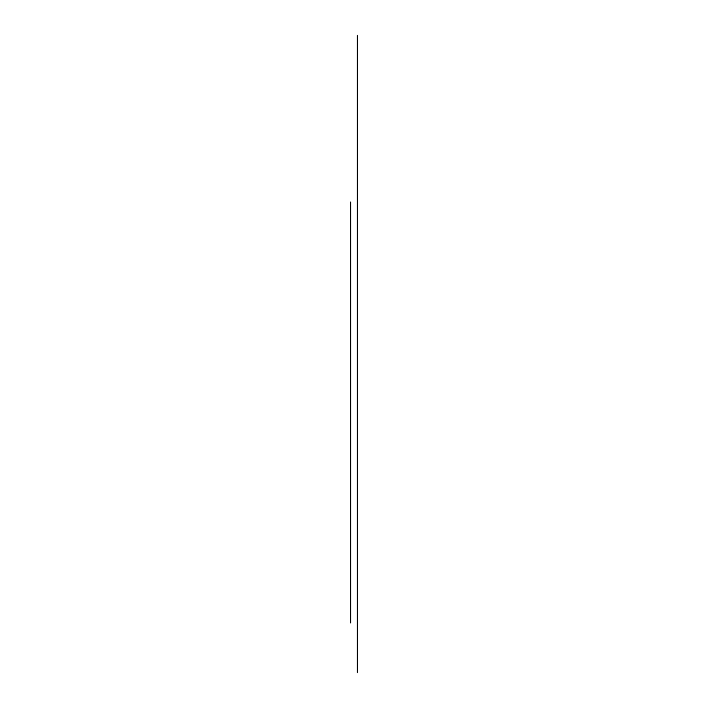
<?xml version="1.0" encoding="UTF-8"?>
<svg xmlns="http://www.w3.org/2000/svg" width="708" height="708" viewBox="0 0 708 708"><rect width="100%" height="100%" fill="white"/><g stroke="black" fill="none" stroke-linecap="round" stroke-linejoin="round"><path stroke-width="1.06" d="M357.469 35.4L357.469 672.6M350.531 201.992L350.531 622.943"/></g></svg>
